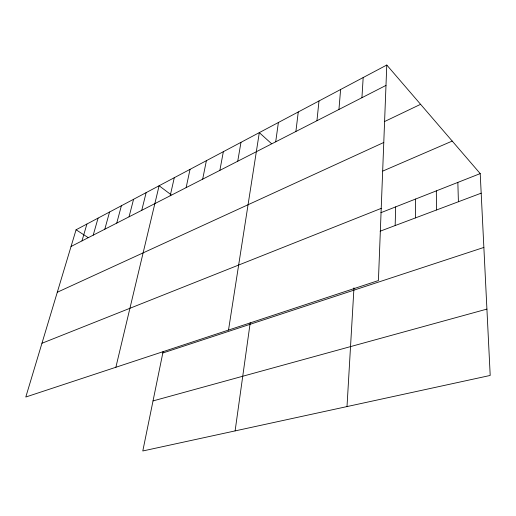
<?xml version="1.0" encoding="UTF-8"?>
<svg xmlns="http://www.w3.org/2000/svg" width="516" height="516" viewBox="0 0 516 516"><rect width="100%" height="100%" fill="white"/><g stroke="black" fill="none" stroke-linecap="round" stroke-linejoin="round"><path stroke-width="0.77" d="M415.451 217.913L415.612 199.028M395.166 225.55L395.649 206.89M386.781 65.029L378.422 280.549L25.8 397.017L76.071 229.781L386.781 65.029L480.215 173.602L490.2 375.448L142.797 450.971L163.133 351.448M347.01 406.576L353.97 287.844M361.935 97.705L363.18 77.548M338.947 109.463L340.605 89.52M316.953 120.712L318.985 100.981M295.887 131.49L298.267 111.966M235.109 430.899L250.208 322.745M275.699 141.816L278.388 122.505M228.511 330.066L259.309 132.625L271.416 143.577M237.734 161.231L240.972 142.345M219.861 170.37L223.344 151.691M202.678 179.162L206.381 160.689M186.134 187.624L190.036 169.351M170.203 195.77L174.292 177.697M115.874 367.263L159.109 185.754L171.228 194.861M141.752 210.328L146.144 192.629M129.052 216.817L133.573 199.292M116.745 223.118L121.383 205.755M104.806 229.22L109.547 212.031M93.215 235.148L98.066 218.12M81.973 240.901L86.907 224.034M71.047 246.487L385.994 85.404M384.452 121.595L420.592 104.316M57.295 292.25L383.781 142.474M382.872 171.041L452.222 141.068M41.957 343.263L381.221 208.374M380.847 212.715L480.215 173.602M380.131 231.207L481.183 193.171M162.811 353.002L483.866 247.435M153.026 400.919L486.917 309.097M76.071 229.781L87.965 237.483M457.847 182.406L458.408 201.743M436.33 190.875L436.517 209.98"/></g></svg>
